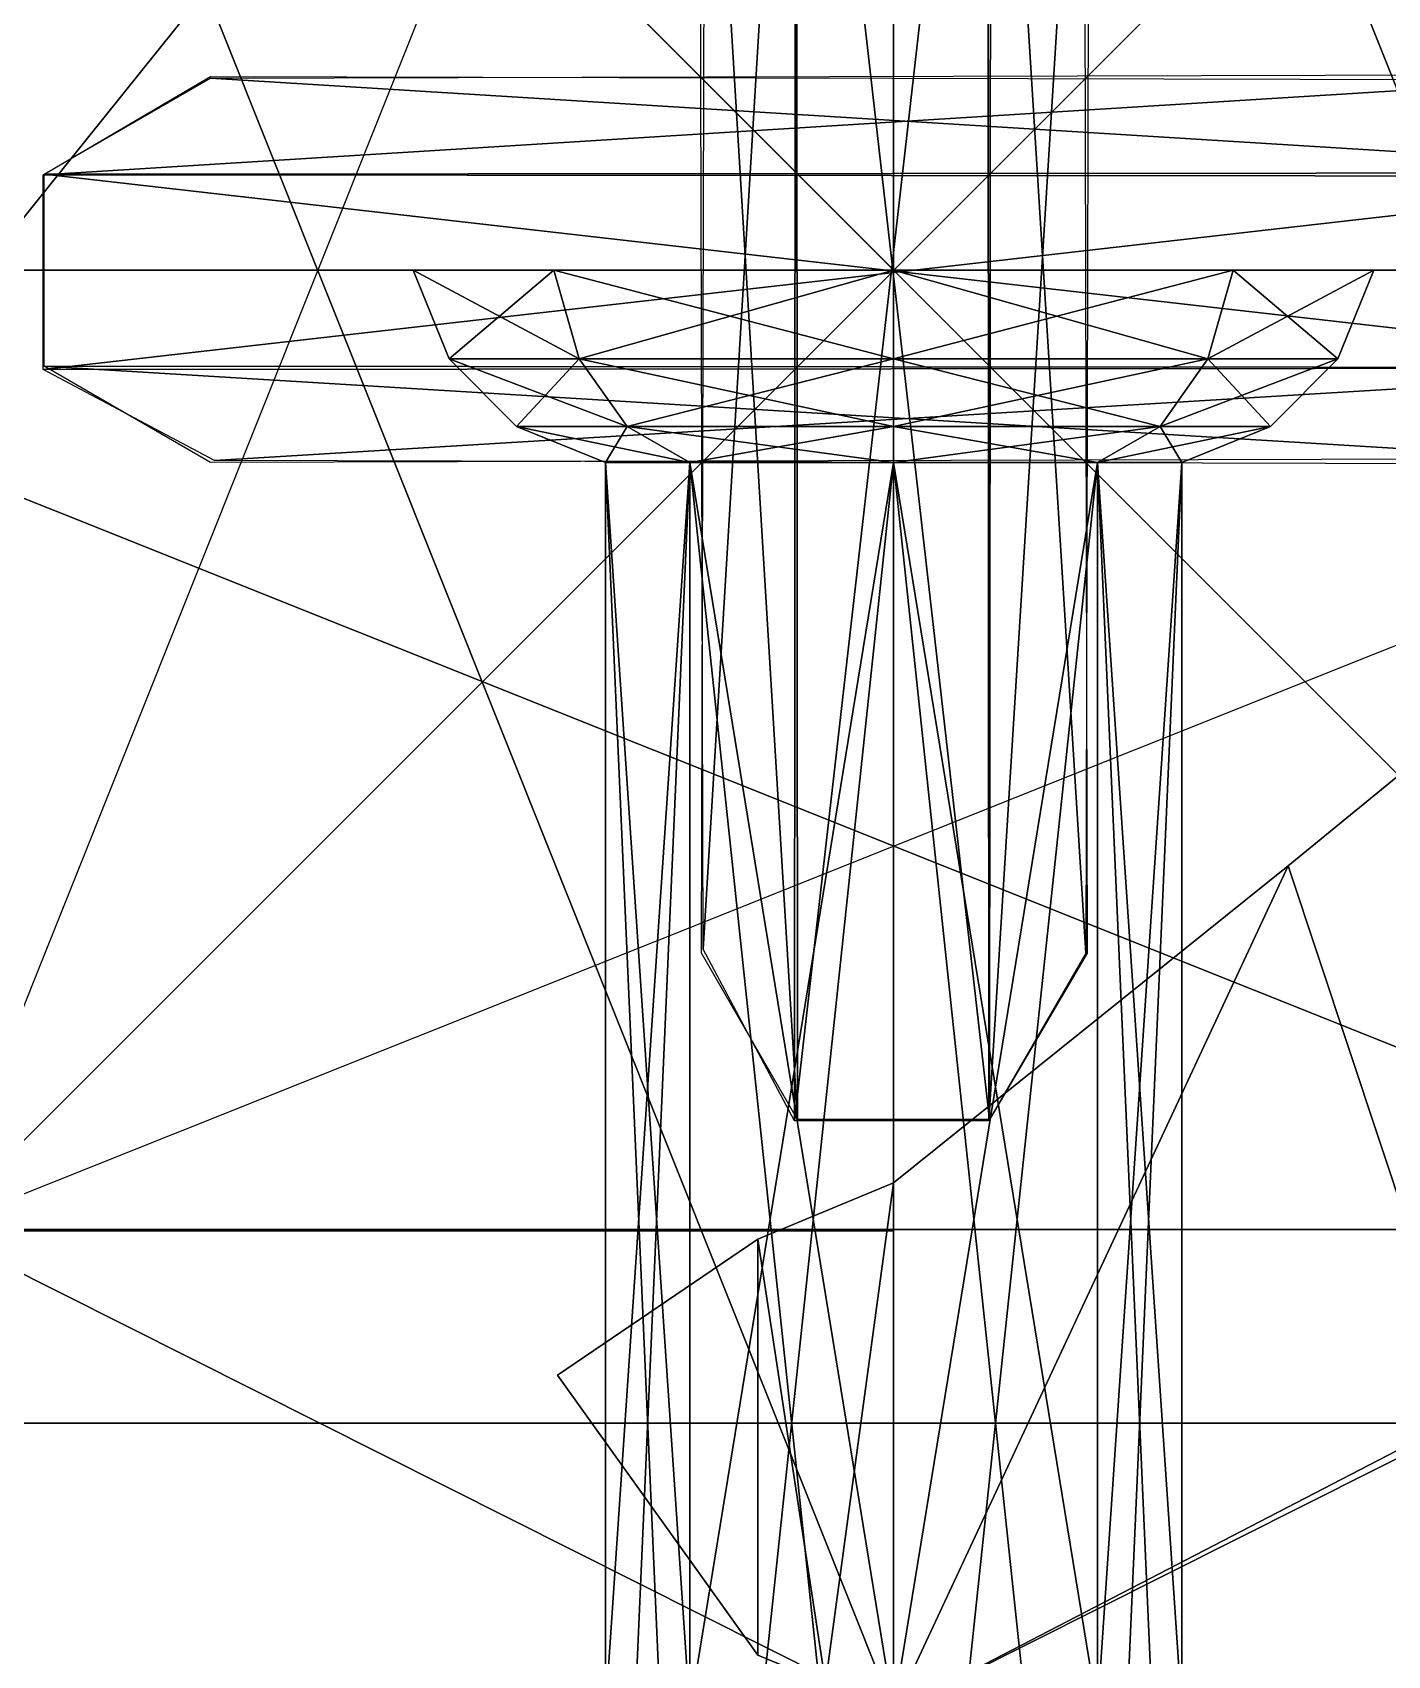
# Model space of a CAD drawing. Extents: x -150 to 2334, y -150 to 2984.
# Drawn here: x 1729.52 to 1736.57, y 1523.92 to 1532.36 of the extents above; entities that cross this region are included whole.
import ezdxf

# ---------------------------------------------------------------- set-up
doc = ezdxf.new("R2010")
doc.units = 0
for name, color, linetype in [('LAYER0', 7, 'CONTINUOUS'), ('LAYER109', 9, 'CONTINUOUS'), ('LAYER114', 254, 'CONTINUOUS'), ('LAYER126', 9, 'CONTINUOUS'), ('LAYER131', 254, 'CONTINUOUS'), ('LAYER276', 7, 'CONTINUOUS'), ('LAYER311', 7, 'CONTINUOUS'), ('LAYER560', 7, 'CONTINUOUS'), ('LAYER561', 7, 'CONTINUOUS'), ('LAYER73', 7, 'CONTINUOUS'), ('LAYER82', 7, 'CONTINUOUS'), ('LAYER83', 9, 'CONTINUOUS'), ('LAYER84', 254, 'CONTINUOUS'), ('LAYER85', 7, 'CONTINUOUS'), ('LAYER99', 7, 'CONTINUOUS')]:
    doc.layers.add(name, color=color, linetype=linetype)

msp = doc.modelspace()

# ---------------------------------------------------------------- linework, layer by layer
at = {"layer": 'LAYER0', "invisible_edges": 1}
for points in [[(2334, 2984, -5), (-150, -150, -5), (-150, 2984, -5), (2334, 2984, -5)], [(-150, -150, -5), (2334, 2984, -5), (2334, -150, -5), (-150, -150, -5)], [(2334, -150), (-150, 2984), (-150, -150), (2334, -150)], [(-150, 2984), (2334, -150), (2334, 2984), (-150, 2984)]]:
    msp.add_3dface(points, dxfattribs=at)
at = {"layer": 'LAYER109'}
for points in [[(1731.5, 1531.125, 857), (1734, 1531.125, 854.5), (1732.232, 1531.125, 855.2322), (1731.5, 1531.125, 857)], [(1735.768, 1531.125, 855.2322), (1734, 1531.125, 854.5), (1731.5, 1531.125, 857), (1735.768, 1531.125, 855.2322)], [(1736.5, 1531.125, 857), (1735.768, 1531.125, 855.2322), (1731.5, 1531.125, 857), (1736.5, 1531.125, 857)], [(1732.232, 1531.125, 858.7678), (1736.5, 1531.125, 857), (1731.5, 1531.125, 857), (1732.232, 1531.125, 858.7678)], [(1731.5, 1531.125, 857), (1732.232, 1531.125, 855.2322), (1731.686, 1530.664, 857), (1731.5, 1531.125, 857)], [(1731.5, 1531.125, 857), (1731.686, 1530.664, 857), (1732.364, 1530.664, 858.6359), (1731.5, 1531.125, 857)], [(1732.232, 1531.125, 858.7678), (1731.5, 1531.125, 857), (1732.364, 1530.664, 858.6359), (1732.232, 1531.125, 858.7678)], [(1732.232, 1531.125, 855.2322), (1732.364, 1530.664, 855.3641), (1731.686, 1530.664, 857), (1732.232, 1531.125, 855.2322)], [(1734, 1531.125, 859.5), (1736.5, 1531.125, 857), (1732.232, 1531.125, 858.7678), (1734, 1531.125, 859.5)], [(1732.232, 1531.125, 855.2322), (1734, 1531.125, 854.5), (1732.364, 1530.664, 855.3641), (1732.232, 1531.125, 855.2322)], [(1732.232, 1531.125, 858.7678), (1732.364, 1530.664, 858.6359), (1734, 1530.664, 859.3135), (1732.232, 1531.125, 858.7678)], [(1734, 1531.125, 859.5), (1732.232, 1531.125, 858.7678), (1734, 1530.664, 859.3135), (1734, 1531.125, 859.5)], [(1734, 1531.125, 854.5), (1734, 1530.664, 854.6865), (1732.364, 1530.664, 855.3641), (1734, 1531.125, 854.5)], [(1735.768, 1531.125, 858.7678), (1736.5, 1531.125, 857), (1734, 1531.125, 859.5), (1735.768, 1531.125, 858.7678)], [(1734, 1531.125, 859.5), (1734, 1530.664, 859.3135), (1735.636, 1530.664, 858.6359), (1734, 1531.125, 859.5)], [(1735.768, 1531.125, 858.7678), (1734, 1531.125, 859.5), (1735.636, 1530.664, 858.6359), (1735.768, 1531.125, 858.7678)], [(1735.768, 1531.125, 855.2322), (1735.636, 1530.664, 855.3641), (1734, 1530.664, 854.6865), (1735.768, 1531.125, 855.2322)], [(1734, 1531.125, 854.5), (1735.768, 1531.125, 855.2322), (1734, 1530.664, 854.6865), (1734, 1531.125, 854.5)], [(1735.768, 1531.125, 858.7678), (1735.636, 1530.664, 858.6359), (1736.313, 1530.664, 857), (1735.768, 1531.125, 858.7678)], [(1736.5, 1531.125, 857), (1736.313, 1530.664, 857), (1735.636, 1530.664, 855.3641), (1736.5, 1531.125, 857)], [(1735.768, 1531.125, 855.2322), (1736.5, 1531.125, 857), (1735.636, 1530.664, 855.3641), (1735.768, 1531.125, 855.2322)], [(1736.5, 1531.125, 857), (1735.768, 1531.125, 858.7678), (1736.313, 1530.664, 857), (1736.5, 1531.125, 857)], [(1731.686, 1530.664, 857), (1732.364, 1530.664, 855.3641), (1732.038, 1530.312, 857), (1731.686, 1530.664, 857)], [(1731.686, 1530.664, 857), (1732.038, 1530.312, 857), (1732.613, 1530.312, 858.387), (1731.686, 1530.664, 857)], [(1732.364, 1530.664, 858.6359), (1731.686, 1530.664, 857), (1732.613, 1530.312, 858.387), (1732.364, 1530.664, 858.6359)], [(1732.364, 1530.664, 855.3641), (1732.613, 1530.312, 855.613), (1732.038, 1530.312, 857), (1732.364, 1530.664, 855.3641)], [(1732.364, 1530.664, 855.3641), (1734, 1530.664, 854.6865), (1732.613, 1530.312, 855.613), (1732.364, 1530.664, 855.3641)], [(1732.364, 1530.664, 858.6359), (1732.613, 1530.312, 858.387), (1734, 1530.312, 858.9615), (1732.364, 1530.664, 858.6359)], [(1734, 1530.664, 859.3135), (1732.364, 1530.664, 858.6359), (1734, 1530.312, 858.9615), (1734, 1530.664, 859.3135)], [(1734, 1530.664, 854.6865), (1734, 1530.312, 855.0385), (1732.613, 1530.312, 855.613), (1734, 1530.664, 854.6865)], [(1734, 1530.664, 859.3135), (1734, 1530.312, 858.9615), (1735.387, 1530.312, 858.387), (1734, 1530.664, 859.3135)], [(1735.636, 1530.664, 858.6359), (1734, 1530.664, 859.3135), (1735.387, 1530.312, 858.387), (1735.636, 1530.664, 858.6359)], [(1735.636, 1530.664, 855.3641), (1735.387, 1530.312, 855.613), (1734, 1530.312, 855.0385), (1735.636, 1530.664, 855.3641)], [(1734, 1530.664, 854.6865), (1735.636, 1530.664, 855.3641), (1734, 1530.312, 855.0385), (1734, 1530.664, 854.6865)], [(1735.636, 1530.664, 858.6359), (1735.387, 1530.312, 858.387), (1735.961, 1530.312, 857), (1735.636, 1530.664, 858.6359)], [(1736.313, 1530.664, 857), (1735.961, 1530.312, 857), (1735.387, 1530.312, 855.613), (1736.313, 1530.664, 857)], [(1735.636, 1530.664, 855.3641), (1736.313, 1530.664, 857), (1735.387, 1530.312, 855.613), (1735.636, 1530.664, 855.3641)], [(1736.313, 1530.664, 857), (1735.636, 1530.664, 858.6359), (1735.961, 1530.312, 857), (1736.313, 1530.664, 857)], [(1732.038, 1530.312, 857), (1732.613, 1530.312, 855.613), (1732.5, 1530.125, 857), (1732.038, 1530.312, 857)], [(1732.038, 1530.312, 857), (1732.5, 1530.125, 857), (1732.939, 1530.125, 858.0607), (1732.038, 1530.312, 857)], [(1732.613, 1530.312, 858.387), (1732.038, 1530.312, 857), (1732.939, 1530.125, 858.0607), (1732.613, 1530.312, 858.387)], [(1732.613, 1530.312, 855.613), (1732.939, 1530.125, 855.9393), (1732.5, 1530.125, 857), (1732.613, 1530.312, 855.613)], [(1732.613, 1530.312, 855.613), (1734, 1530.312, 855.0385), (1732.939, 1530.125, 855.9393), (1732.613, 1530.312, 855.613)], [(1732.613, 1530.312, 858.387), (1732.939, 1530.125, 858.0607), (1734, 1530.125, 858.5), (1732.613, 1530.312, 858.387)], [(1734, 1530.312, 858.9615), (1732.613, 1530.312, 858.387), (1734, 1530.125, 858.5), (1734, 1530.312, 858.9615)], [(1734, 1530.312, 855.0385), (1734, 1530.125, 855.5), (1732.939, 1530.125, 855.9393), (1734, 1530.312, 855.0385)], [(1734, 1530.312, 858.9615), (1734, 1530.125, 858.5), (1735.061, 1530.125, 858.0607), (1734, 1530.312, 858.9615)], [(1735.387, 1530.312, 858.387), (1734, 1530.312, 858.9615), (1735.061, 1530.125, 858.0607), (1735.387, 1530.312, 858.387)], [(1735.387, 1530.312, 855.613), (1735.061, 1530.125, 855.9393), (1734, 1530.125, 855.5), (1735.387, 1530.312, 855.613)], [(1734, 1530.312, 855.0385), (1735.387, 1530.312, 855.613), (1734, 1530.125, 855.5), (1734, 1530.312, 855.0385)], [(1735.387, 1530.312, 858.387), (1735.061, 1530.125, 858.0607), (1735.5, 1530.125, 857), (1735.387, 1530.312, 858.387)], [(1735.961, 1530.312, 857), (1735.5, 1530.125, 857), (1735.061, 1530.125, 855.9393), (1735.961, 1530.312, 857)], [(1735.387, 1530.312, 855.613), (1735.961, 1530.312, 857), (1735.061, 1530.125, 855.9393), (1735.387, 1530.312, 855.613)], [(1735.961, 1530.312, 857), (1735.387, 1530.312, 858.387), (1735.5, 1530.125, 857), (1735.961, 1530.312, 857)], [(1732.939, 1530.125, 858.0607), (1732.5, 1530.125, 857), (1732.5, 1520.125, 857), (1732.939, 1530.125, 858.0607)], [(1732.939, 1520.125, 858.0607), (1732.939, 1530.125, 858.0607), (1732.5, 1520.125, 857), (1732.939, 1520.125, 858.0607)], [(1732.5, 1530.125, 857), (1732.939, 1530.125, 855.9393), (1732.939, 1520.125, 855.9393), (1732.5, 1530.125, 857)], [(1732.5, 1520.125, 857), (1732.5, 1530.125, 857), (1732.939, 1520.125, 855.9393), (1732.5, 1520.125, 857)], [(1734, 1530.125, 858.5), (1732.939, 1530.125, 858.0607), (1732.939, 1520.125, 858.0607), (1734, 1530.125, 858.5)], [(1734, 1520.125, 858.5), (1734, 1530.125, 858.5), (1732.939, 1520.125, 858.0607), (1734, 1520.125, 858.5)], [(1732.939, 1530.125, 855.9393), (1734, 1530.125, 855.5), (1734, 1520.125, 855.5), (1732.939, 1530.125, 855.9393)], [(1732.939, 1520.125, 855.9393), (1732.939, 1530.125, 855.9393), (1734, 1520.125, 855.5), (1732.939, 1520.125, 855.9393)], [(1735.061, 1530.125, 858.0607), (1734, 1530.125, 858.5), (1734, 1520.125, 858.5), (1735.061, 1530.125, 858.0607)], [(1735.061, 1520.125, 858.0607), (1735.061, 1530.125, 858.0607), (1734, 1520.125, 858.5), (1735.061, 1520.125, 858.0607)], [(1734, 1530.125, 855.5), (1735.061, 1530.125, 855.9393), (1735.061, 1520.125, 855.9393), (1734, 1530.125, 855.5)], [(1734, 1520.125, 855.5), (1734, 1530.125, 855.5), (1735.061, 1520.125, 855.9393), (1734, 1520.125, 855.5)], [(1735.5, 1530.125, 857), (1735.061, 1530.125, 858.0607), (1735.061, 1520.125, 858.0607), (1735.5, 1530.125, 857)], [(1735.5, 1520.125, 857), (1735.5, 1530.125, 857), (1735.061, 1520.125, 858.0607), (1735.5, 1520.125, 857)], [(1735.061, 1530.125, 855.9393), (1735.5, 1530.125, 857), (1735.5, 1520.125, 857), (1735.061, 1530.125, 855.9393)], [(1735.061, 1520.125, 855.9393), (1735.061, 1530.125, 855.9393), (1735.5, 1520.125, 857), (1735.061, 1520.125, 855.9393)]]:
    msp.add_3dface(points, dxfattribs=at)
at = {"layer": 'LAYER114'}
for points in [[(1743, 1540.125, 848.05), (1725, 1522.125, 848.05), (1743, 1522.125, 848.05), (1743, 1540.125, 848.05)], [(1725, 1540.125, 848.05), (1725, 1522.125, 848.05), (1743, 1540.125, 848.05), (1725, 1540.125, 848.05)], [(1743, 1522.125, 847.95), (1725, 1540.125, 847.95), (1743, 1540.125, 847.95), (1743, 1522.125, 847.95)], [(1725, 1522.125, 847.95), (1725, 1540.125, 847.95), (1743, 1522.125, 847.95), (1725, 1522.125, 847.95)], [(1729.007, 1536.118, 853.5), (1741.5, 1531.125, 853.5), (1734, 1538.625, 853.5), (1729.007, 1536.118, 853.5)], [(1734, 1538.625, 847.5), (1741.5, 1531.125, 847.5), (1729.007, 1536.118, 847.5), (1734, 1538.625, 847.5)], [(1734, 1538.625, 853.5), (1741.5, 1531.125, 853.5), (1738.993, 1536.118, 853.5), (1734, 1538.625, 853.5)], [(1738.993, 1536.118, 847.5), (1741.5, 1531.125, 847.5), (1734, 1538.625, 847.5), (1738.993, 1536.118, 847.5)], [(1726.5, 1531.125, 853.5), (1738.993, 1526.133, 853.5), (1729.007, 1536.118, 853.5), (1726.5, 1531.125, 853.5)], [(1729.007, 1536.118, 847.5), (1741.5, 1531.125, 847.5), (1726.5, 1531.125, 847.5), (1729.007, 1536.118, 847.5)], [(1729.007, 1536.118, 853.5), (1738.993, 1526.133, 853.5), (1741.5, 1531.125, 853.5), (1729.007, 1536.118, 853.5)], [(1733.494, 1535.532, 847.5), (1733.5, 1526.705, 847.5), (1733.019, 1534.639, 847.5), (1733.494, 1535.532, 847.5)], [(1733.494, 1535.532, 847.5), (1734.5, 1526.705, 847.5), (1733.5, 1526.705, 847.5), (1733.494, 1535.532, 847.5)], [(1734.506, 1535.532, 847.5), (1734.5, 1526.705, 847.5), (1733.494, 1535.532, 847.5), (1734.506, 1535.532, 847.5)], [(1734.506, 1535.532, 847.5), (1735, 1527.571, 847.5), (1734.5, 1526.705, 847.5), (1734.506, 1535.532, 847.5)], [(1735.018, 1534.659, 847.5), (1735, 1527.571, 847.5), (1734.506, 1535.532, 847.5), (1735.018, 1534.659, 847.5)], [(1733.019, 1534.639, 847.5), (1733.5, 1526.705, 847.5), (1733, 1527.571, 847.5), (1733.019, 1534.639, 847.5)], [(1726.5, 1531.125, 859.5), (1730.9, 1533.179, 859.5), (1728.054, 1534.125, 859.5), (1726.5, 1531.125, 859.5)], [(1728.054, 1534.125, 858), (1730.9, 1533.179, 858), (1726.5, 1531.125, 858), (1728.054, 1534.125, 858)], [(1729.25, 1531.125, 859.5), (1730.9, 1533.179, 859.5), (1726.5, 1531.125, 859.5), (1729.25, 1531.125, 859.5)], [(1726.5, 1531.125, 858), (1730.9, 1533.179, 858), (1729.25, 1531.125, 858), (1726.5, 1531.125, 858)], [(1729.25, 1531.125, 858), (1730.9, 1533.179, 859.5), (1729.25, 1531.125, 859.5), (1729.25, 1531.125, 858)], [(1730.9, 1533.179, 858), (1730.9, 1533.179, 859.5), (1729.25, 1531.125, 858), (1730.9, 1533.179, 858)], [(1730.445, 1532.133, 847.5), (1737.534, 1532.115, 847.5), (1729.573, 1531.621, 847.5), (1730.445, 1532.133, 847.5)], [(1729.573, 1531.621, 847.5), (1737.534, 1532.115, 847.5), (1738.4, 1531.615, 847.5), (1729.573, 1531.621, 847.5)], [(1729.573, 1531.621, 847.5), (1738.4, 1531.615, 847.5), (1729.573, 1530.609, 847.5), (1729.573, 1531.621, 847.5)], [(1729.573, 1530.609, 847.5), (1738.4, 1531.615, 847.5), (1738.4, 1530.615, 847.5), (1729.573, 1530.609, 847.5)], [(1729.007, 1526.133, 853.5), (1738.993, 1526.133, 853.5), (1726.5, 1531.125, 853.5), (1729.007, 1526.133, 853.5)], [(1726.5, 1531.125, 847.5), (1738.993, 1526.133, 847.5), (1729.007, 1526.133, 847.5), (1726.5, 1531.125, 847.5)], [(1726.5, 1531.125, 847.5), (1741.5, 1531.125, 847.5), (1738.993, 1526.133, 847.5), (1726.5, 1531.125, 847.5)], [(1738.993, 1526.133, 847.5), (1729.007, 1526.133, 847.5), (1741.5, 1531.125, 847.5), (1738.993, 1526.133, 847.5)], [(1729.573, 1530.609, 847.5), (1738.4, 1530.615, 847.5), (1730.466, 1530.134, 847.5), (1729.573, 1530.609, 847.5)], [(1730.466, 1530.134, 847.5), (1738.4, 1530.615, 847.5), (1737.534, 1530.115, 847.5), (1730.466, 1530.134, 847.5)], [(1734, 1523.625, 847.5), (1729.007, 1526.133, 847.5), (1738.993, 1526.133, 847.5), (1734, 1523.625, 847.5)], [(1729.007, 1526.133, 853.5), (1734, 1523.625, 847.5), (1734, 1523.625, 853.5), (1729.007, 1526.133, 853.5)], [(1729.007, 1526.133, 847.5), (1734, 1523.625, 847.5), (1729.007, 1526.133, 853.5), (1729.007, 1526.133, 847.5)], [(1734, 1523.625, 853.5), (1738.993, 1526.133, 853.5), (1729.007, 1526.133, 853.5), (1734, 1523.625, 853.5)], [(1729.007, 1526.133, 847.5), (1738.993, 1526.133, 847.5), (1734, 1523.625, 847.5), (1729.007, 1526.133, 847.5)], [(1734, 1523.625, 853.5), (1738.993, 1526.133, 847.5), (1738.993, 1526.133, 853.5), (1734, 1523.625, 853.5)], [(1734, 1523.625, 847.5), (1738.993, 1526.133, 847.5), (1734, 1523.625, 853.5), (1734, 1523.625, 847.5)]]:
    msp.add_3dface(points, dxfattribs=at)
at = {"layer": 'LAYER126'}
for points in [[(1731.5, 1531.125, 1925), (1734, 1531.125, 1922.5), (1732.232, 1531.125, 1923.232), (1731.5, 1531.125, 1925)], [(1735.768, 1531.125, 1923.232), (1734, 1531.125, 1922.5), (1731.5, 1531.125, 1925), (1735.768, 1531.125, 1923.232)], [(1736.5, 1531.125, 1925), (1735.768, 1531.125, 1923.232), (1731.5, 1531.125, 1925), (1736.5, 1531.125, 1925)], [(1732.232, 1531.125, 1926.768), (1736.5, 1531.125, 1925), (1731.5, 1531.125, 1925), (1732.232, 1531.125, 1926.768)], [(1731.5, 1531.125, 1925), (1732.232, 1531.125, 1923.232), (1731.686, 1530.664, 1925), (1731.5, 1531.125, 1925)], [(1731.5, 1531.125, 1925), (1731.686, 1530.664, 1925), (1732.364, 1530.664, 1926.636), (1731.5, 1531.125, 1925)], [(1732.232, 1531.125, 1926.768), (1731.5, 1531.125, 1925), (1732.364, 1530.664, 1926.636), (1732.232, 1531.125, 1926.768)], [(1732.232, 1531.125, 1923.232), (1732.364, 1530.664, 1923.364), (1731.686, 1530.664, 1925), (1732.232, 1531.125, 1923.232)], [(1734, 1531.125, 1927.5), (1736.5, 1531.125, 1925), (1732.232, 1531.125, 1926.768), (1734, 1531.125, 1927.5)], [(1732.232, 1531.125, 1923.232), (1734, 1531.125, 1922.5), (1732.364, 1530.664, 1923.364), (1732.232, 1531.125, 1923.232)], [(1732.232, 1531.125, 1926.768), (1732.364, 1530.664, 1926.636), (1734, 1530.664, 1927.314), (1732.232, 1531.125, 1926.768)], [(1734, 1531.125, 1927.5), (1732.232, 1531.125, 1926.768), (1734, 1530.664, 1927.314), (1734, 1531.125, 1927.5)], [(1734, 1531.125, 1922.5), (1734, 1530.664, 1922.686), (1732.364, 1530.664, 1923.364), (1734, 1531.125, 1922.5)], [(1735.768, 1531.125, 1926.768), (1736.5, 1531.125, 1925), (1734, 1531.125, 1927.5), (1735.768, 1531.125, 1926.768)], [(1734, 1531.125, 1927.5), (1734, 1530.664, 1927.314), (1735.636, 1530.664, 1926.636), (1734, 1531.125, 1927.5)], [(1735.768, 1531.125, 1926.768), (1734, 1531.125, 1927.5), (1735.636, 1530.664, 1926.636), (1735.768, 1531.125, 1926.768)], [(1735.768, 1531.125, 1923.232), (1735.636, 1530.664, 1923.364), (1734, 1530.664, 1922.686), (1735.768, 1531.125, 1923.232)], [(1734, 1531.125, 1922.5), (1735.768, 1531.125, 1923.232), (1734, 1530.664, 1922.686), (1734, 1531.125, 1922.5)], [(1735.768, 1531.125, 1926.768), (1735.636, 1530.664, 1926.636), (1736.313, 1530.664, 1925), (1735.768, 1531.125, 1926.768)], [(1736.5, 1531.125, 1925), (1736.313, 1530.664, 1925), (1735.636, 1530.664, 1923.364), (1736.5, 1531.125, 1925)], [(1735.768, 1531.125, 1923.232), (1736.5, 1531.125, 1925), (1735.636, 1530.664, 1923.364), (1735.768, 1531.125, 1923.232)], [(1736.5, 1531.125, 1925), (1735.768, 1531.125, 1926.768), (1736.313, 1530.664, 1925), (1736.5, 1531.125, 1925)], [(1731.686, 1530.664, 1925), (1732.364, 1530.664, 1923.364), (1732.038, 1530.312, 1925), (1731.686, 1530.664, 1925)], [(1731.686, 1530.664, 1925), (1732.038, 1530.312, 1925), (1732.613, 1530.312, 1926.387), (1731.686, 1530.664, 1925)], [(1732.364, 1530.664, 1926.636), (1731.686, 1530.664, 1925), (1732.613, 1530.312, 1926.387), (1732.364, 1530.664, 1926.636)], [(1732.364, 1530.664, 1923.364), (1732.613, 1530.312, 1923.613), (1732.038, 1530.312, 1925), (1732.364, 1530.664, 1923.364)], [(1732.364, 1530.664, 1923.364), (1734, 1530.664, 1922.686), (1732.613, 1530.312, 1923.613), (1732.364, 1530.664, 1923.364)], [(1732.364, 1530.664, 1926.636), (1732.613, 1530.312, 1926.387), (1734, 1530.312, 1926.962), (1732.364, 1530.664, 1926.636)], [(1734, 1530.664, 1927.314), (1732.364, 1530.664, 1926.636), (1734, 1530.312, 1926.962), (1734, 1530.664, 1927.314)], [(1734, 1530.664, 1922.686), (1734, 1530.312, 1923.038), (1732.613, 1530.312, 1923.613), (1734, 1530.664, 1922.686)], [(1734, 1530.664, 1927.314), (1734, 1530.312, 1926.962), (1735.387, 1530.312, 1926.387), (1734, 1530.664, 1927.314)], [(1735.636, 1530.664, 1926.636), (1734, 1530.664, 1927.314), (1735.387, 1530.312, 1926.387), (1735.636, 1530.664, 1926.636)], [(1735.636, 1530.664, 1923.364), (1735.387, 1530.312, 1923.613), (1734, 1530.312, 1923.038), (1735.636, 1530.664, 1923.364)], [(1734, 1530.664, 1922.686), (1735.636, 1530.664, 1923.364), (1734, 1530.312, 1923.038), (1734, 1530.664, 1922.686)], [(1735.636, 1530.664, 1926.636), (1735.387, 1530.312, 1926.387), (1735.961, 1530.312, 1925), (1735.636, 1530.664, 1926.636)], [(1736.313, 1530.664, 1925), (1735.961, 1530.312, 1925), (1735.387, 1530.312, 1923.613), (1736.313, 1530.664, 1925)], [(1735.636, 1530.664, 1923.364), (1736.313, 1530.664, 1925), (1735.387, 1530.312, 1923.613), (1735.636, 1530.664, 1923.364)], [(1736.313, 1530.664, 1925), (1735.636, 1530.664, 1926.636), (1735.961, 1530.312, 1925), (1736.313, 1530.664, 1925)], [(1732.038, 1530.312, 1925), (1732.613, 1530.312, 1923.613), (1732.5, 1530.125, 1925), (1732.038, 1530.312, 1925)], [(1732.038, 1530.312, 1925), (1732.5, 1530.125, 1925), (1732.939, 1530.125, 1926.061), (1732.038, 1530.312, 1925)], [(1732.613, 1530.312, 1926.387), (1732.038, 1530.312, 1925), (1732.939, 1530.125, 1926.061), (1732.613, 1530.312, 1926.387)], [(1732.613, 1530.312, 1923.613), (1732.939, 1530.125, 1923.939), (1732.5, 1530.125, 1925), (1732.613, 1530.312, 1923.613)], [(1732.613, 1530.312, 1923.613), (1734, 1530.312, 1923.038), (1732.939, 1530.125, 1923.939), (1732.613, 1530.312, 1923.613)], [(1732.613, 1530.312, 1926.387), (1732.939, 1530.125, 1926.061), (1734, 1530.125, 1926.5), (1732.613, 1530.312, 1926.387)], [(1734, 1530.312, 1926.962), (1732.613, 1530.312, 1926.387), (1734, 1530.125, 1926.5), (1734, 1530.312, 1926.962)], [(1734, 1530.312, 1923.038), (1734, 1530.125, 1923.5), (1732.939, 1530.125, 1923.939), (1734, 1530.312, 1923.038)], [(1734, 1530.312, 1926.962), (1734, 1530.125, 1926.5), (1735.061, 1530.125, 1926.061), (1734, 1530.312, 1926.962)], [(1735.387, 1530.312, 1926.387), (1734, 1530.312, 1926.962), (1735.061, 1530.125, 1926.061), (1735.387, 1530.312, 1926.387)], [(1735.387, 1530.312, 1923.613), (1735.061, 1530.125, 1923.939), (1734, 1530.125, 1923.5), (1735.387, 1530.312, 1923.613)], [(1734, 1530.312, 1923.038), (1735.387, 1530.312, 1923.613), (1734, 1530.125, 1923.5), (1734, 1530.312, 1923.038)], [(1735.387, 1530.312, 1926.387), (1735.061, 1530.125, 1926.061), (1735.5, 1530.125, 1925), (1735.387, 1530.312, 1926.387)], [(1735.961, 1530.312, 1925), (1735.5, 1530.125, 1925), (1735.061, 1530.125, 1923.939), (1735.961, 1530.312, 1925)], [(1735.387, 1530.312, 1923.613), (1735.961, 1530.312, 1925), (1735.061, 1530.125, 1923.939), (1735.387, 1530.312, 1923.613)], [(1735.961, 1530.312, 1925), (1735.387, 1530.312, 1926.387), (1735.5, 1530.125, 1925), (1735.961, 1530.312, 1925)], [(1732.939, 1530.125, 1926.061), (1732.5, 1530.125, 1925), (1732.5, 1520.125, 1925), (1732.939, 1530.125, 1926.061)], [(1732.939, 1520.125, 1926.061), (1732.939, 1530.125, 1926.061), (1732.5, 1520.125, 1925), (1732.939, 1520.125, 1926.061)], [(1732.5, 1530.125, 1925), (1732.939, 1530.125, 1923.939), (1732.939, 1520.125, 1923.939), (1732.5, 1530.125, 1925)], [(1732.5, 1520.125, 1925), (1732.5, 1530.125, 1925), (1732.939, 1520.125, 1923.939), (1732.5, 1520.125, 1925)], [(1734, 1530.125, 1926.5), (1732.939, 1530.125, 1926.061), (1732.939, 1520.125, 1926.061), (1734, 1530.125, 1926.5)], [(1734, 1520.125, 1926.5), (1734, 1530.125, 1926.5), (1732.939, 1520.125, 1926.061), (1734, 1520.125, 1926.5)], [(1732.939, 1530.125, 1923.939), (1734, 1530.125, 1923.5), (1734, 1520.125, 1923.5), (1732.939, 1530.125, 1923.939)], [(1732.939, 1520.125, 1923.939), (1732.939, 1530.125, 1923.939), (1734, 1520.125, 1923.5), (1732.939, 1520.125, 1923.939)], [(1735.061, 1530.125, 1926.061), (1734, 1530.125, 1926.5), (1734, 1520.125, 1926.5), (1735.061, 1530.125, 1926.061)], [(1735.061, 1520.125, 1926.061), (1735.061, 1530.125, 1926.061), (1734, 1520.125, 1926.5), (1735.061, 1520.125, 1926.061)], [(1734, 1530.125, 1923.5), (1735.061, 1530.125, 1923.939), (1735.061, 1520.125, 1923.939), (1734, 1530.125, 1923.5)], [(1734, 1520.125, 1923.5), (1734, 1530.125, 1923.5), (1735.061, 1520.125, 1923.939), (1734, 1520.125, 1923.5)], [(1735.5, 1530.125, 1925), (1735.061, 1530.125, 1926.061), (1735.061, 1520.125, 1926.061), (1735.5, 1530.125, 1925)], [(1735.5, 1520.125, 1925), (1735.5, 1530.125, 1925), (1735.061, 1520.125, 1926.061), (1735.5, 1520.125, 1925)], [(1735.061, 1530.125, 1923.939), (1735.5, 1530.125, 1925), (1735.5, 1520.125, 1925), (1735.061, 1530.125, 1923.939)], [(1735.061, 1520.125, 1923.939), (1735.061, 1530.125, 1923.939), (1735.5, 1520.125, 1925), (1735.061, 1520.125, 1923.939)]]:
    msp.add_3dface(points, dxfattribs=at)
at = {"layer": 'LAYER131'}
for points in [[(1743, 1540.125, 1916.05), (1725, 1522.125, 1916.05), (1743, 1522.125, 1916.05), (1743, 1540.125, 1916.05)], [(1725, 1540.125, 1916.05), (1725, 1522.125, 1916.05), (1743, 1540.125, 1916.05), (1725, 1540.125, 1916.05)], [(1743, 1522.125, 1915.95), (1725, 1540.125, 1915.95), (1743, 1540.125, 1915.95), (1743, 1522.125, 1915.95)], [(1725, 1522.125, 1915.95), (1725, 1540.125, 1915.95), (1743, 1522.125, 1915.95), (1725, 1522.125, 1915.95)], [(1729.007, 1536.118, 1921.5), (1741.5, 1531.125, 1921.5), (1734, 1538.625, 1921.5), (1729.007, 1536.118, 1921.5)], [(1734, 1538.625, 1915.5), (1741.5, 1531.125, 1915.5), (1729.007, 1536.118, 1915.5), (1734, 1538.625, 1915.5)], [(1734, 1538.625, 1921.5), (1741.5, 1531.125, 1921.5), (1738.993, 1536.118, 1921.5), (1734, 1538.625, 1921.5)], [(1738.993, 1536.118, 1915.5), (1741.5, 1531.125, 1915.5), (1734, 1538.625, 1915.5), (1738.993, 1536.118, 1915.5)], [(1726.5, 1531.125, 1921.5), (1738.993, 1526.133, 1921.5), (1729.007, 1536.118, 1921.5), (1726.5, 1531.125, 1921.5)], [(1729.007, 1536.118, 1915.5), (1741.5, 1531.125, 1915.5), (1726.5, 1531.125, 1915.5), (1729.007, 1536.118, 1915.5)], [(1729.007, 1536.118, 1921.5), (1738.993, 1526.133, 1921.5), (1741.5, 1531.125, 1921.5), (1729.007, 1536.118, 1921.5)], [(1733.494, 1535.532, 1915.5), (1733.5, 1526.705, 1915.5), (1733.019, 1534.639, 1915.5), (1733.494, 1535.532, 1915.5)], [(1733.494, 1535.532, 1915.5), (1734.5, 1526.705, 1915.5), (1733.5, 1526.705, 1915.5), (1733.494, 1535.532, 1915.5)], [(1734.506, 1535.532, 1915.5), (1734.5, 1526.705, 1915.5), (1733.494, 1535.532, 1915.5), (1734.506, 1535.532, 1915.5)], [(1734.506, 1535.532, 1915.5), (1735, 1527.571, 1915.5), (1734.5, 1526.705, 1915.5), (1734.506, 1535.532, 1915.5)], [(1735.018, 1534.659, 1915.5), (1735, 1527.571, 1915.5), (1734.506, 1535.532, 1915.5), (1735.018, 1534.659, 1915.5)], [(1733.019, 1534.639, 1915.5), (1733.5, 1526.705, 1915.5), (1733, 1527.571, 1915.5), (1733.019, 1534.639, 1915.5)], [(1726.5, 1531.125, 1927.5), (1730.9, 1533.179, 1927.5), (1728.054, 1534.125, 1927.5), (1726.5, 1531.125, 1927.5)], [(1728.054, 1534.125, 1926), (1730.9, 1533.179, 1926), (1726.5, 1531.125, 1926), (1728.054, 1534.125, 1926)], [(1729.25, 1531.125, 1927.5), (1730.9, 1533.179, 1927.5), (1726.5, 1531.125, 1927.5), (1729.25, 1531.125, 1927.5)], [(1726.5, 1531.125, 1926), (1730.9, 1533.179, 1926), (1729.25, 1531.125, 1926), (1726.5, 1531.125, 1926)], [(1729.25, 1531.125, 1926), (1730.9, 1533.179, 1927.5), (1729.25, 1531.125, 1927.5), (1729.25, 1531.125, 1926)], [(1730.9, 1533.179, 1926), (1730.9, 1533.179, 1927.5), (1729.25, 1531.125, 1926), (1730.9, 1533.179, 1926)], [(1730.445, 1532.133, 1915.5), (1737.534, 1532.115, 1915.5), (1729.573, 1531.621, 1915.5), (1730.445, 1532.133, 1915.5)], [(1729.573, 1531.621, 1915.5), (1737.534, 1532.115, 1915.5), (1738.4, 1531.615, 1915.5), (1729.573, 1531.621, 1915.5)], [(1729.573, 1531.621, 1915.5), (1738.4, 1531.615, 1915.5), (1729.573, 1530.609, 1915.5), (1729.573, 1531.621, 1915.5)], [(1729.573, 1530.609, 1915.5), (1738.4, 1531.615, 1915.5), (1738.4, 1530.615, 1915.5), (1729.573, 1530.609, 1915.5)], [(1729.007, 1526.133, 1921.5), (1738.993, 1526.133, 1921.5), (1726.5, 1531.125, 1921.5), (1729.007, 1526.133, 1921.5)], [(1726.5, 1531.125, 1915.5), (1738.993, 1526.133, 1915.5), (1729.007, 1526.133, 1915.5), (1726.5, 1531.125, 1915.5)], [(1726.5, 1531.125, 1915.5), (1741.5, 1531.125, 1915.5), (1738.993, 1526.133, 1915.5), (1726.5, 1531.125, 1915.5)], [(1738.993, 1526.133, 1915.5), (1729.007, 1526.133, 1915.5), (1741.5, 1531.125, 1915.5), (1738.993, 1526.133, 1915.5)], [(1729.573, 1530.609, 1915.5), (1738.4, 1530.615, 1915.5), (1730.466, 1530.134, 1915.5), (1729.573, 1530.609, 1915.5)], [(1730.466, 1530.134, 1915.5), (1738.4, 1530.615, 1915.5), (1737.534, 1530.115, 1915.5), (1730.466, 1530.134, 1915.5)], [(1734, 1523.625, 1915.5), (1729.007, 1526.133, 1915.5), (1738.993, 1526.133, 1915.5), (1734, 1523.625, 1915.5)], [(1729.007, 1526.133, 1921.5), (1734, 1523.625, 1915.5), (1734, 1523.625, 1921.5), (1729.007, 1526.133, 1921.5)], [(1729.007, 1526.133, 1915.5), (1734, 1523.625, 1915.5), (1729.007, 1526.133, 1921.5), (1729.007, 1526.133, 1915.5)], [(1734, 1523.625, 1921.5), (1738.993, 1526.133, 1921.5), (1729.007, 1526.133, 1921.5), (1734, 1523.625, 1921.5)], [(1729.007, 1526.133, 1915.5), (1738.993, 1526.133, 1915.5), (1734, 1523.625, 1915.5), (1729.007, 1526.133, 1915.5)], [(1734, 1523.625, 1921.5), (1738.993, 1526.133, 1915.5), (1738.993, 1526.133, 1921.5), (1734, 1523.625, 1921.5)], [(1734, 1523.625, 1915.5), (1738.993, 1526.133, 1915.5), (1734, 1523.625, 1921.5), (1734, 1523.625, 1915.5)]]:
    msp.add_3dface(points, dxfattribs=at)
at = {"layer": 'LAYER276', "invisible_edges": 1}
for points in [[(2164, 1507.122, 80), (1614, 2219.792, 80), (2164, 2219.792, 80), (2164, 1507.122, 80)], [(1614, 2219.792, 80), (2164, 1507.122, 80), (1614, 1507.122, 80), (1614, 2219.792, 80)], [(1614, 1507.122, 98), (2164, 2219.792, 98), (1614, 2219.792, 98), (1614, 1507.122, 98)], [(2164, 2219.792, 98), (1614, 1507.122, 98), (2164, 1507.122, 98), (2164, 2219.792, 98)]]:
    msp.add_3dface(points, dxfattribs=at)
at = {"layer": 'LAYER311', "invisible_edges": 1}
for points in [[(2164, 2219.792, 2349), (1614, 1507.122, 2349), (2164, 1507.122, 2349), (2164, 2219.792, 2349)], [(1614, 1507.122, 2349), (2164, 2219.792, 2349), (1614, 2219.792, 2349), (1614, 1507.122, 2349)], [(1614, 2219.792, 2331), (2164, 1507.122, 2331), (1614, 1507.122, 2331), (1614, 2219.792, 2331)], [(2164, 1507.122, 2331), (1614, 2219.792, 2331), (2164, 2219.792, 2331), (2164, 1507.122, 2331)]]:
    msp.add_3dface(points, dxfattribs=at)
at = {"layer": 'LAYER560', "invisible_edges": 1}
for points in [[(2092, 1543.125, 296), (1692, 1525.125, 296), (1692, 1543.125, 296), (2092, 1543.125, 296)], [(1692, 1525.125, 296), (2092, 1543.125, 296), (2092, 1525.125, 296), (1692, 1525.125, 296)], [(2092, 1525.125, 848), (1692, 1543.125, 848), (1692, 1525.125, 848), (2092, 1525.125, 848)], [(1692, 1543.125, 848), (2092, 1525.125, 848), (2092, 1543.125, 848), (1692, 1543.125, 848)], [(2092, 1525.125, 848), (1692, 1525.125, 296), (2092, 1525.125, 296), (2092, 1525.125, 848)], [(1692, 1525.125, 296), (2092, 1525.125, 848), (1692, 1525.125, 848), (1692, 1525.125, 296)]]:
    msp.add_3dface(points, dxfattribs=at)
at = {"layer": 'LAYER561', "invisible_edges": 1}
for points in [[(1772, 1525.125, 296), (1692, 1507.125, 296), (1692, 1525.125, 296), (1772, 1525.125, 296)], [(1692, 1507.125, 296), (1772, 1525.125, 296), (1772, 1507.125, 296), (1692, 1507.125, 296)], [(1772, 1507.125, 848), (1692, 1525.125, 848), (1692, 1507.125, 848), (1772, 1507.125, 848)], [(1692, 1525.125, 848), (1772, 1507.125, 848), (1772, 1525.125, 848), (1692, 1525.125, 848)], [(1692, 1525.125, 848), (1772, 1525.125, 296), (1692, 1525.125, 296), (1692, 1525.125, 848)], [(1772, 1525.125, 296), (1692, 1525.125, 848), (1772, 1525.125, 848), (1772, 1525.125, 296)]]:
    msp.add_3dface(points, dxfattribs=at)
at = {"layer": 'LAYER73', "invisible_edges": 1}
for points in [[(2139.4, 2219.795, 866), (1674, 1507.125, 866), (2139.4, 1507.125, 866), (2139.4, 2219.795, 866)], [(1674, 1507.125, 866), (2139.4, 2219.795, 866), (1674, 2219.795, 866), (1674, 1507.125, 866)], [(1674, 2219.795, 848), (2139.4, 1507.125, 848), (1674, 1507.125, 848), (1674, 2219.795, 848)], [(2139.4, 1507.125, 848), (1674, 2219.795, 848), (2139.4, 2219.795, 848), (2139.4, 1507.125, 848)]]:
    msp.add_3dface(points, dxfattribs=at)
at = {"layer": 'LAYER82', "invisible_edges": 1}
for points in [[(2139.4, 2219.795, 296), (1674, 1507.125, 296), (2139.4, 1507.125, 296), (2139.4, 2219.795, 296)], [(1674, 1507.125, 296), (2139.4, 2219.795, 296), (1674, 2219.795, 296), (1674, 1507.125, 296)], [(1674, 2219.795, 278), (2139.4, 1507.125, 278), (1674, 1507.125, 278), (1674, 2219.795, 278)], [(2139.4, 1507.125, 278), (1674, 2219.795, 278), (2139.4, 2219.795, 278), (2139.4, 1507.125, 278)]]:
    msp.add_3dface(points, dxfattribs=at)
at = {"layer": 'LAYER83'}
for points in [[(1731.5, 1531.125, 287), (1731.686, 1530.663, 287), (1732.232, 1531.125, 288.7678), (1731.5, 1531.125, 287)], [(1732.232, 1531.125, 285.2322), (1732.364, 1530.663, 285.3641), (1731.5, 1531.125, 287), (1732.232, 1531.125, 285.2322)], [(1731.5, 1531.125, 287), (1732.364, 1530.663, 285.3641), (1731.686, 1530.663, 287), (1731.5, 1531.125, 287)], [(1732.232, 1531.125, 288.7678), (1731.5, 1531.125, 287), (1736.5, 1531.125, 287), (1732.232, 1531.125, 288.7678)], [(1736.5, 1531.125, 287), (1731.5, 1531.125, 287), (1735.768, 1531.125, 285.2322), (1736.5, 1531.125, 287)], [(1731.5, 1531.125, 287), (1732.232, 1531.125, 285.2322), (1735.768, 1531.125, 285.2322), (1731.5, 1531.125, 287)], [(1732.232, 1531.125, 288.7678), (1735.768, 1531.125, 285.2322), (1731.5, 1531.125, 287), (1732.232, 1531.125, 288.7678)], [(1735.768, 1531.125, 285.2322), (1734, 1531.125, 284.5), (1731.5, 1531.125, 287), (1735.768, 1531.125, 285.2322)], [(1731.5, 1531.125, 287), (1734, 1531.125, 284.5), (1732.232, 1531.125, 285.2322), (1731.5, 1531.125, 287)], [(1732.232, 1531.125, 288.7678), (1731.686, 1530.663, 287), (1732.364, 1530.663, 288.6359), (1732.232, 1531.125, 288.7678)], [(1732.232, 1531.125, 288.7678), (1732.364, 1530.663, 288.6359), (1734, 1531.125, 289.5), (1732.232, 1531.125, 288.7678)], [(1732.364, 1530.663, 285.3641), (1732.232, 1531.125, 285.2322), (1734, 1530.663, 284.6864), (1732.364, 1530.663, 285.3641)], [(1734, 1530.663, 284.6864), (1732.232, 1531.125, 285.2322), (1734, 1531.125, 284.5), (1734, 1530.663, 284.6864)], [(1734, 1531.125, 289.5), (1732.232, 1531.125, 288.7678), (1735.768, 1531.125, 288.7678), (1734, 1531.125, 289.5)], [(1735.768, 1531.125, 288.7678), (1732.232, 1531.125, 288.7678), (1736.5, 1531.125, 287), (1735.768, 1531.125, 288.7678)], [(1735.768, 1531.125, 285.2322), (1732.232, 1531.125, 285.2322), (1734, 1531.125, 284.5), (1735.768, 1531.125, 285.2322)], [(1734, 1531.125, 289.5), (1736.5, 1531.125, 287), (1732.232, 1531.125, 288.7678), (1734, 1531.125, 289.5)], [(1736.5, 1531.125, 287), (1735.768, 1531.125, 285.2322), (1732.232, 1531.125, 288.7678), (1736.5, 1531.125, 287)], [(1734, 1531.125, 289.5), (1732.364, 1530.663, 288.6359), (1734, 1530.663, 289.3136), (1734, 1531.125, 289.5)], [(1735.768, 1531.125, 288.7678), (1734, 1531.125, 289.5), (1735.636, 1530.663, 288.6359), (1735.768, 1531.125, 288.7678)], [(1735.636, 1530.663, 288.6359), (1734, 1531.125, 289.5), (1734, 1530.663, 289.3136), (1735.636, 1530.663, 288.6359)], [(1734, 1530.663, 284.6864), (1734, 1531.125, 284.5), (1735.636, 1530.663, 285.3641), (1734, 1530.663, 284.6864)], [(1735.636, 1530.663, 285.3641), (1734, 1531.125, 284.5), (1735.768, 1531.125, 285.2322), (1735.636, 1530.663, 285.3641)], [(1735.768, 1531.125, 288.7678), (1736.5, 1531.125, 287), (1734, 1531.125, 289.5), (1735.768, 1531.125, 288.7678)], [(1735.768, 1531.125, 288.7678), (1735.636, 1530.663, 288.6359), (1736.5, 1531.125, 287), (1735.768, 1531.125, 288.7678)], [(1736.5, 1531.125, 287), (1735.636, 1530.663, 288.6359), (1736.313, 1530.663, 287), (1736.5, 1531.125, 287)], [(1735.768, 1531.125, 285.2322), (1736.313, 1530.663, 287), (1735.636, 1530.663, 285.3641), (1735.768, 1531.125, 285.2322)], [(1736.5, 1531.125, 287), (1736.313, 1530.663, 287), (1735.768, 1531.125, 285.2322), (1736.5, 1531.125, 287)], [(1731.686, 1530.663, 287), (1732.038, 1530.311, 287), (1732.364, 1530.663, 288.6359), (1731.686, 1530.663, 287)], [(1732.364, 1530.663, 285.3641), (1732.613, 1530.311, 285.613), (1731.686, 1530.663, 287), (1732.364, 1530.663, 285.3641)], [(1731.686, 1530.663, 287), (1732.613, 1530.311, 285.613), (1732.038, 1530.311, 287), (1731.686, 1530.663, 287)], [(1732.364, 1530.663, 288.6359), (1732.038, 1530.311, 287), (1732.613, 1530.311, 288.387), (1732.364, 1530.663, 288.6359)], [(1732.364, 1530.663, 288.6359), (1732.613, 1530.311, 288.387), (1734, 1530.663, 289.3136), (1732.364, 1530.663, 288.6359)], [(1732.613, 1530.311, 285.613), (1732.364, 1530.663, 285.3641), (1734, 1530.311, 285.0384), (1732.613, 1530.311, 285.613)], [(1734, 1530.311, 285.0384), (1732.364, 1530.663, 285.3641), (1734, 1530.663, 284.6864), (1734, 1530.311, 285.0384)], [(1734, 1530.663, 289.3136), (1732.613, 1530.311, 288.387), (1734, 1530.311, 288.9616), (1734, 1530.663, 289.3136)], [(1734, 1530.311, 288.9616), (1735.387, 1530.311, 288.387), (1734, 1530.663, 289.3136), (1734, 1530.311, 288.9616)], [(1734, 1530.663, 289.3136), (1735.387, 1530.311, 288.387), (1735.636, 1530.663, 288.6359), (1734, 1530.663, 289.3136)], [(1734, 1530.311, 285.0384), (1734, 1530.663, 284.6864), (1735.387, 1530.311, 285.613), (1734, 1530.311, 285.0384)], [(1735.387, 1530.311, 285.613), (1734, 1530.663, 284.6864), (1735.636, 1530.663, 285.3641), (1735.387, 1530.311, 285.613)], [(1735.636, 1530.663, 288.6359), (1735.387, 1530.311, 288.387), (1736.313, 1530.663, 287), (1735.636, 1530.663, 288.6359)], [(1736.313, 1530.663, 287), (1735.387, 1530.311, 288.387), (1735.961, 1530.311, 287), (1736.313, 1530.663, 287)], [(1735.636, 1530.663, 285.3641), (1735.961, 1530.311, 287), (1735.387, 1530.311, 285.613), (1735.636, 1530.663, 285.3641)], [(1736.313, 1530.663, 287), (1735.961, 1530.311, 287), (1735.636, 1530.663, 285.3641), (1736.313, 1530.663, 287)], [(1732.038, 1530.311, 287), (1732.5, 1530.125, 287), (1732.613, 1530.311, 288.387), (1732.038, 1530.311, 287)], [(1732.038, 1530.311, 287), (1732.613, 1530.311, 285.613), (1732.5, 1530.125, 287), (1732.038, 1530.311, 287)], [(1732.613, 1530.311, 288.387), (1732.5, 1530.125, 287), (1732.939, 1530.125, 288.0607), (1732.613, 1530.311, 288.387)], [(1732.5, 1530.125, 287), (1732.613, 1530.311, 285.613), (1732.939, 1530.125, 285.9393), (1732.5, 1530.125, 287)], [(1732.613, 1530.311, 288.387), (1732.939, 1530.125, 288.0607), (1734, 1530.311, 288.9616), (1732.613, 1530.311, 288.387)], [(1732.939, 1530.125, 285.9393), (1732.613, 1530.311, 285.613), (1734, 1530.125, 285.5), (1732.939, 1530.125, 285.9393)], [(1734, 1530.125, 285.5), (1732.613, 1530.311, 285.613), (1734, 1530.311, 285.0384), (1734, 1530.125, 285.5)], [(1734, 1530.311, 288.9616), (1732.939, 1530.125, 288.0607), (1734, 1530.125, 288.5), (1734, 1530.311, 288.9616)], [(1734, 1530.311, 288.9616), (1734, 1530.125, 288.5), (1735.387, 1530.311, 288.387), (1734, 1530.311, 288.9616)], [(1735.387, 1530.311, 288.387), (1734, 1530.125, 288.5), (1735.061, 1530.125, 288.0607), (1735.387, 1530.311, 288.387)], [(1734, 1530.125, 285.5), (1734, 1530.311, 285.0384), (1735.061, 1530.125, 285.9393), (1734, 1530.125, 285.5)], [(1735.061, 1530.125, 285.9393), (1734, 1530.311, 285.0384), (1735.387, 1530.311, 285.613), (1735.061, 1530.125, 285.9393)], [(1735.387, 1530.311, 288.387), (1735.061, 1530.125, 288.0607), (1735.961, 1530.311, 287), (1735.387, 1530.311, 288.387)], [(1735.961, 1530.311, 287), (1735.061, 1530.125, 288.0607), (1735.5, 1530.125, 287), (1735.961, 1530.311, 287)], [(1735.387, 1530.311, 285.613), (1735.5, 1530.125, 287), (1735.061, 1530.125, 285.9393), (1735.387, 1530.311, 285.613)], [(1735.961, 1530.311, 287), (1735.5, 1530.125, 287), (1735.387, 1530.311, 285.613), (1735.961, 1530.311, 287)], [(1732.939, 1530.125, 288.0607), (1732.5, 1530.125, 287), (1732.939, 1523.625, 288.0607), (1732.939, 1530.125, 288.0607)], [(1732.939, 1523.625, 288.0607), (1732.5, 1530.125, 287), (1732.5, 1523.625, 287), (1732.939, 1523.625, 288.0607)], [(1732.5, 1530.125, 287), (1732.939, 1530.125, 285.9393), (1732.5, 1523.625, 287), (1732.5, 1530.125, 287)], [(1732.5, 1523.625, 287), (1732.939, 1530.125, 285.9393), (1732.939, 1523.625, 285.9393), (1732.5, 1523.625, 287)], [(1734, 1530.125, 288.5), (1732.939, 1530.125, 288.0607), (1734, 1523.625, 288.5), (1734, 1530.125, 288.5)], [(1734, 1523.625, 288.5), (1732.939, 1530.125, 288.0607), (1732.939, 1523.625, 288.0607), (1734, 1523.625, 288.5)], [(1732.939, 1530.125, 285.9393), (1734, 1530.125, 285.5), (1732.939, 1523.625, 285.9393), (1732.939, 1530.125, 285.9393)], [(1732.939, 1523.625, 285.9393), (1734, 1530.125, 285.5), (1734, 1523.625, 285.5), (1732.939, 1523.625, 285.9393)], [(1734, 1530.125, 285.5), (1734, 1523.625, 285.5), (1732.939, 1530.125, 285.9393), (1734, 1530.125, 285.5)], [(1732.939, 1530.125, 285.9393), (1734, 1523.625, 285.5), (1732.939, 1523.625, 285.9393), (1732.939, 1530.125, 285.9393)], [(1734, 1530.125, 285.5), (1734, 1523.625, 285.5), (1735.061, 1530.125, 285.9393), (1734, 1530.125, 285.5)], [(1735.061, 1530.125, 285.9393), (1734, 1523.625, 285.5), (1735.061, 1523.625, 285.9393), (1735.061, 1530.125, 285.9393)], [(1734, 1523.625, 288.5), (1735.061, 1523.625, 288.0607), (1734, 1530.125, 288.5), (1734, 1523.625, 288.5)], [(1734, 1530.125, 288.5), (1735.061, 1523.625, 288.0607), (1735.061, 1530.125, 288.0607), (1734, 1530.125, 288.5)], [(1735.061, 1523.625, 285.9393), (1734, 1523.625, 285.5), (1735.061, 1530.125, 285.9393), (1735.061, 1523.625, 285.9393)], [(1735.061, 1530.125, 285.9393), (1734, 1523.625, 285.5), (1734, 1530.125, 285.5), (1735.061, 1530.125, 285.9393)], [(1735.061, 1523.625, 285.9393), (1734, 1523.625, 285.5), (1735.061, 1530.125, 285.9393), (1735.061, 1523.625, 285.9393)], [(1735.061, 1530.125, 285.9393), (1734, 1523.625, 285.5), (1734, 1530.125, 285.5), (1735.061, 1530.125, 285.9393)], [(1735.5, 1530.125, 287), (1735.061, 1530.125, 288.0607), (1735.5, 1523.625, 287), (1735.5, 1530.125, 287)], [(1735.5, 1523.625, 287), (1735.061, 1530.125, 288.0607), (1735.061, 1523.625, 288.0607), (1735.5, 1523.625, 287)], [(1735.5, 1523.625, 287), (1735.061, 1523.625, 285.9393), (1735.5, 1530.125, 287), (1735.5, 1523.625, 287)], [(1735.5, 1530.125, 287), (1735.061, 1523.625, 285.9393), (1735.061, 1530.125, 285.9393), (1735.5, 1530.125, 287)]]:
    msp.add_3dface(points, dxfattribs=at)
at = {"layer": 'LAYER84'}
for points in [[(1725, 1540.125, 278.05), (1725, 1522.125, 278.05), (1743, 1540.125, 278.05), (1725, 1540.125, 278.05)], [(1743, 1540.125, 278.05), (1725, 1522.125, 278.05), (1743, 1522.125, 278.05), (1743, 1540.125, 278.05)], [(1743, 1540.125, 277.95), (1743, 1522.125, 277.95), (1725, 1540.125, 277.95), (1743, 1540.125, 277.95)], [(1725, 1540.125, 277.95), (1743, 1522.125, 277.95), (1725, 1522.125, 277.95), (1725, 1540.125, 277.95)], [(1734, 1538.625, 277.5), (1729.007, 1526.132, 277.5), (1729.007, 1536.118, 277.5), (1734, 1538.625, 277.5)], [(1734, 1538.625, 283.5), (1729.007, 1536.118, 283.5), (1738.993, 1526.132, 283.5), (1734, 1538.625, 283.5)], [(1729.007, 1536.118, 277.5), (1734, 1538.625, 277.5), (1734, 1523.625, 277.5), (1729.007, 1536.118, 277.5)], [(1738.993, 1536.118, 283.5), (1734, 1538.625, 283.5), (1741.5, 1531.125, 283.5), (1738.993, 1536.118, 283.5)], [(1741.5, 1531.125, 283.5), (1734, 1538.625, 283.5), (1738.993, 1526.132, 283.5), (1741.5, 1531.125, 283.5)], [(1738.993, 1526.132, 277.5), (1734, 1538.625, 277.5), (1741.5, 1531.125, 277.5), (1738.993, 1526.132, 277.5)], [(1741.5, 1531.125, 277.5), (1734, 1538.625, 277.5), (1738.993, 1536.118, 277.5), (1741.5, 1531.125, 277.5)], [(1734, 1523.625, 277.5), (1734, 1538.625, 277.5), (1738.993, 1526.132, 277.5), (1734, 1523.625, 277.5)], [(1734, 1523.625, 283.5), (1729.007, 1536.118, 283.5), (1729.007, 1526.132, 283.5), (1734, 1523.625, 283.5)], [(1738.993, 1526.132, 283.5), (1729.007, 1536.118, 283.5), (1734, 1523.625, 283.5), (1738.993, 1526.132, 283.5)], [(1729.007, 1526.132, 277.5), (1729.007, 1536.118, 277.5), (1734, 1523.625, 277.5), (1729.007, 1526.132, 277.5)], [(1732.99, 1534.659, 277.5), (1733.49, 1535.525, 277.5), (1733.008, 1527.591, 277.5), (1732.99, 1534.659, 277.5)], [(1733.008, 1527.591, 277.5), (1733.49, 1535.525, 277.5), (1733.484, 1526.698, 277.5), (1733.008, 1527.591, 277.5)], [(1733.49, 1535.525, 277.5), (1734.49, 1535.525, 277.5), (1733.484, 1526.698, 277.5), (1733.49, 1535.525, 277.5)], [(1733.484, 1526.698, 277.5), (1734.49, 1535.525, 277.5), (1734.495, 1526.698, 277.5), (1733.484, 1526.698, 277.5)], [(1734.49, 1535.525, 277.5), (1734.99, 1534.659, 277.5), (1734.495, 1526.698, 277.5), (1734.49, 1535.525, 277.5)], [(1734.495, 1526.698, 277.5), (1734.99, 1534.659, 277.5), (1735.007, 1527.571, 277.5), (1734.495, 1526.698, 277.5)], [(1729.579, 1531.625, 277.5), (1730.445, 1532.125, 277.5), (1738.406, 1531.631, 277.5), (1729.579, 1531.625, 277.5)], [(1738.406, 1531.631, 277.5), (1730.445, 1532.125, 277.5), (1737.534, 1532.143, 277.5), (1738.406, 1531.631, 277.5)], [(1738.406, 1530.619, 277.5), (1729.579, 1531.625, 277.5), (1738.406, 1531.631, 277.5), (1738.406, 1530.619, 277.5)], [(1729.579, 1530.625, 277.5), (1729.579, 1531.625, 277.5), (1738.406, 1530.619, 277.5), (1729.579, 1530.625, 277.5)], [(1730.445, 1530.125, 277.5), (1729.579, 1530.625, 277.5), (1737.513, 1530.144, 277.5), (1730.445, 1530.125, 277.5)], [(1737.513, 1530.144, 277.5), (1729.579, 1530.625, 277.5), (1738.406, 1530.619, 277.5), (1737.513, 1530.144, 277.5)], [(1738.199, 1529.78, 289.5), (1738.199, 1529.78, 288), (1736.054, 1528.025, 289.5), (1738.199, 1529.78, 289.5)], [(1736.054, 1528.025, 289.5), (1738.199, 1529.78, 288), (1736.054, 1528.025, 288), (1736.054, 1528.025, 289.5)], [(1737, 1525.179, 289.5), (1738.199, 1529.78, 289.5), (1736.054, 1528.025, 289.5), (1737, 1525.179, 289.5)], [(1736.054, 1528.025, 288), (1738.199, 1529.78, 288), (1737, 1525.179, 288), (1736.054, 1528.025, 288)], [(1737, 1525.179, 289.5), (1736.054, 1528.025, 289.5), (1734, 1523.625, 289.5), (1737, 1525.179, 289.5)], [(1734, 1523.625, 289.5), (1736.054, 1528.025, 289.5), (1734, 1526.375, 289.5), (1734, 1523.625, 289.5)], [(1734, 1526.375, 288), (1736.054, 1528.025, 288), (1734, 1523.625, 288), (1734, 1526.375, 288)], [(1734, 1523.625, 288), (1736.054, 1528.025, 288), (1737, 1525.179, 288), (1734, 1523.625, 288)], [(1734, 1526.375, 289.5), (1736.054, 1528.025, 289.5), (1734, 1526.375, 288), (1734, 1526.375, 289.5)], [(1734, 1526.375, 288), (1736.054, 1528.025, 289.5), (1736.054, 1528.025, 288), (1734, 1526.375, 288)], [(1733.646, 1523.771, 289.5), (1734, 1526.375, 289.5), (1733.293, 1526.082, 289.5), (1733.646, 1523.771, 289.5)], [(1733.293, 1526.082, 288), (1734, 1526.375, 288), (1733.646, 1523.771, 288), (1733.293, 1526.082, 288)], [(1733.293, 1526.082, 289.5), (1734, 1526.375, 289.5), (1733.293, 1526.082, 288), (1733.293, 1526.082, 289.5)], [(1733.293, 1526.082, 288), (1734, 1526.375, 289.5), (1734, 1526.375, 288), (1733.293, 1526.082, 288)], [(1734, 1523.625, 289.5), (1734, 1526.375, 289.5), (1733.646, 1523.771, 289.5), (1734, 1523.625, 289.5)], [(1733.646, 1523.771, 288), (1734, 1526.375, 288), (1734, 1523.625, 288), (1733.646, 1523.771, 288)], [(1729.007, 1526.132, 283.5), (1729.007, 1526.132, 277.5), (1734, 1523.625, 283.5), (1729.007, 1526.132, 283.5)], [(1734, 1523.625, 283.5), (1729.007, 1526.132, 277.5), (1734, 1523.625, 277.5), (1734, 1523.625, 283.5)], [(1734, 1523.625, 283.5), (1734, 1523.625, 277.5), (1738.993, 1526.132, 283.5), (1734, 1523.625, 283.5)], [(1738.993, 1526.132, 283.5), (1734, 1523.625, 277.5), (1738.993, 1526.132, 277.5), (1738.993, 1526.132, 283.5)], [(1733.293, 1523.918, 289.5), (1733.293, 1526.082, 289.5), (1732.25, 1525.375, 289.5), (1733.293, 1523.918, 289.5)], [(1732.25, 1525.375, 288), (1733.293, 1526.082, 288), (1733.293, 1523.918, 288), (1732.25, 1525.375, 288)], [(1732.25, 1525.375, 289.5), (1733.293, 1526.082, 289.5), (1732.25, 1525.375, 288), (1732.25, 1525.375, 289.5)], [(1732.25, 1525.375, 288), (1733.293, 1526.082, 289.5), (1733.293, 1526.082, 288), (1732.25, 1525.375, 288)], [(1733.646, 1523.771, 289.5), (1733.293, 1526.082, 289.5), (1733.293, 1523.918, 289.5), (1733.646, 1523.771, 289.5)], [(1733.293, 1523.918, 288), (1733.293, 1526.082, 288), (1733.646, 1523.771, 288), (1733.293, 1523.918, 288)], [(1733.293, 1523.918, 289.5), (1732.25, 1525.375, 289.5), (1733.293, 1523.918, 288), (1733.293, 1523.918, 289.5)], [(1733.293, 1523.918, 288), (1732.25, 1525.375, 289.5), (1732.25, 1525.375, 288), (1733.293, 1523.918, 288)], [(1737, 1525.179, 289.5), (1734, 1523.625, 289.5), (1737, 1525.179, 288), (1737, 1525.179, 289.5)], [(1737, 1525.179, 288), (1734, 1523.625, 289.5), (1734, 1523.625, 288), (1737, 1525.179, 288)], [(1733.293, 1523.918, 289.5), (1733.293, 1523.918, 288), (1734, 1523.625, 289.5), (1733.293, 1523.918, 289.5)], [(1734, 1523.625, 289.5), (1733.293, 1523.918, 288), (1734, 1523.625, 288), (1734, 1523.625, 289.5)]]:
    msp.add_3dface(points, dxfattribs=at)
at = {"layer": 'LAYER85', "invisible_edges": 1}
for points in [[(1734, 1526.125, 278), (1729, 1531.125, 278), (1734, 1531.125, 278), (1734, 1526.125, 278)], [(1729, 1531.125, 278), (1734, 1526.125, 278), (1729, 1526.125, 278), (1729, 1531.125, 278)], [(1734, 1531.125, 279), (1729, 1531.125, 278), (1729, 1531.125, 279), (1734, 1531.125, 279)], [(1729, 1531.125, 278), (1734, 1531.125, 279), (1734, 1531.125, 278), (1729, 1531.125, 278)], [(1729, 1526.125, 279), (1734, 1531.125, 279), (1729, 1531.125, 279), (1729, 1526.125, 279)], [(1734, 1531.125, 279), (1729, 1526.125, 279), (1734, 1526.125, 279), (1734, 1531.125, 279)], [(1734, 1531.125, 279), (1734, 1526.125, 278), (1734, 1531.125, 278), (1734, 1531.125, 279)], [(1734, 1526.125, 278), (1734, 1531.125, 279), (1734, 1526.125, 279), (1734, 1526.125, 278)], [(1734, 1526.125, 278), (1729, 1526.125, 279), (1729, 1526.125, 278), (1734, 1526.125, 278)], [(1729, 1526.125, 279), (1734, 1526.125, 278), (1734, 1526.125, 279), (1729, 1526.125, 279)]]:
    msp.add_3dface(points, dxfattribs=at)
at = {"layer": 'LAYER99', "invisible_edges": 1}
for points in [[(2139.4, 2219.795, 1934), (1674, 1507.125, 1934), (2139.4, 1507.125, 1934), (2139.4, 2219.795, 1934)], [(1674, 1507.125, 1934), (2139.4, 2219.795, 1934), (1674, 2219.795, 1934), (1674, 1507.125, 1934)], [(1674, 2219.795, 1916), (2139.4, 1507.125, 1916), (1674, 1507.125, 1916), (1674, 2219.795, 1916)], [(2139.4, 1507.125, 1916), (1674, 2219.795, 1916), (2139.4, 2219.795, 1916), (2139.4, 1507.125, 1916)]]:
    msp.add_3dface(points, dxfattribs=at)

doc.saveas('drawing.dxf')
